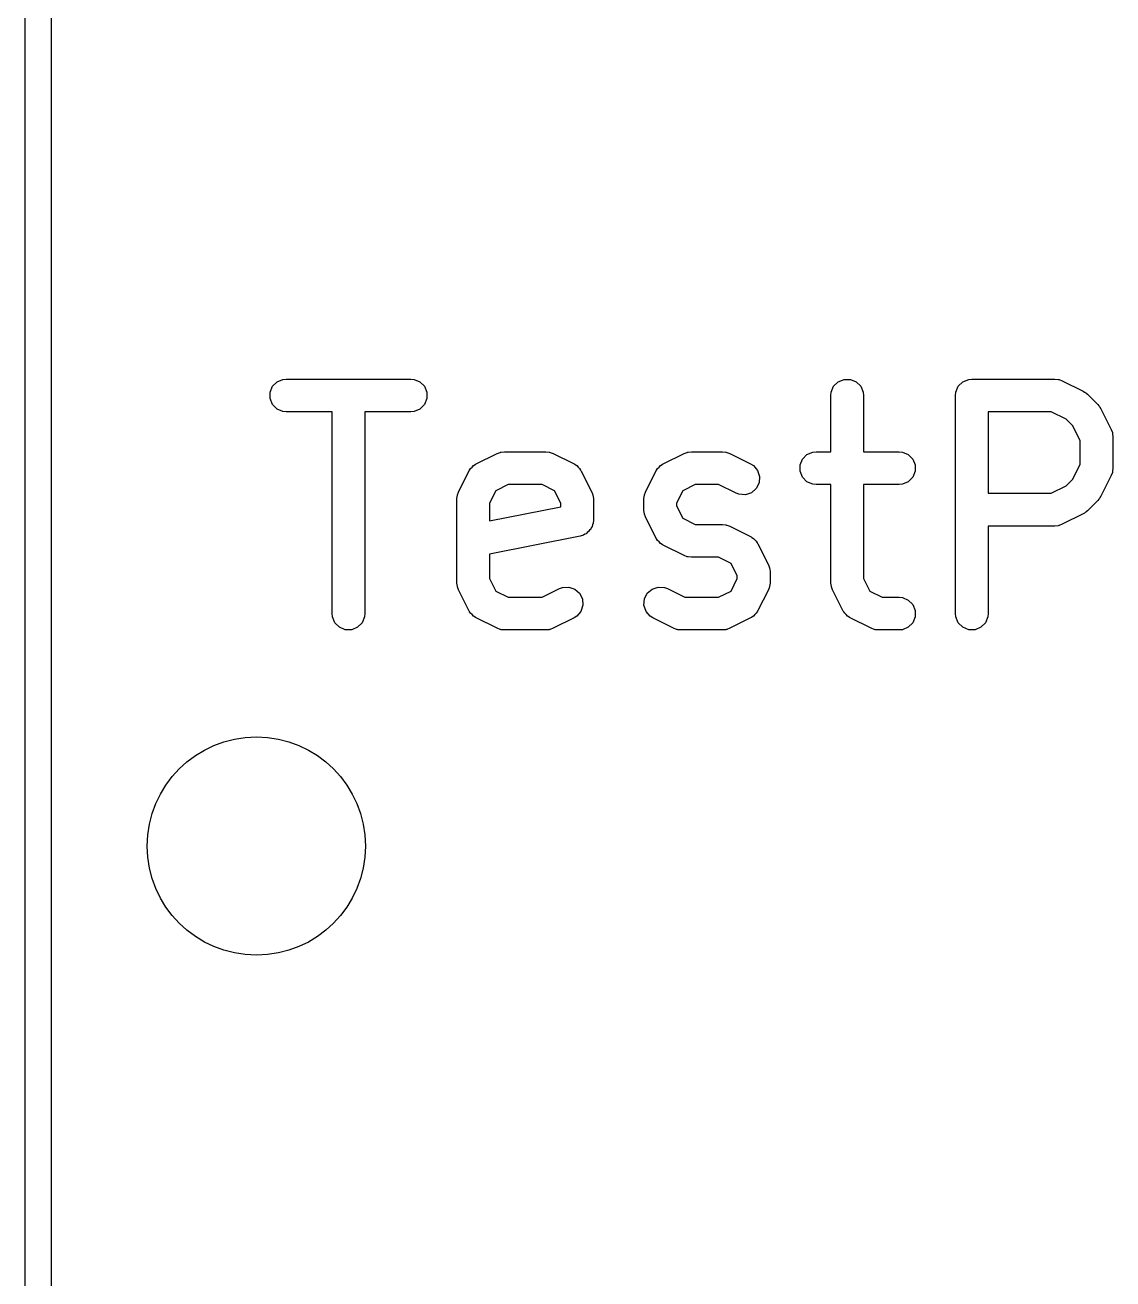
# Model space of a CAD drawing. Extents: x 0.58 to 7.69, y -5.21 to -0.56.
# Drawn here: x 5.8539 to 6.0502, y -1.5151 to -1.2889 of the extents above; entities that cross this region are included whole.
import ezdxf

# ---------------------------------------------------------------- set-up
doc = ezdxf.new("R2010")
doc.units = 0
doc.header["$MEASUREMENT"] = 0
doc.layers.add('BLACK', color=7, linetype='CONTINUOUS')

msp = doc.modelspace()

# ---------------------------------------------------------------- linework, layer by layer
at = {"layer": 'BLACK', "linetype": 'CONTINUOUS'}
for p, q in [((5.85866, -1.11024), (5.85866, -1.56693)), ((5.85394, -1.56457), (5.85394, -1.1126)), ((5.89815, -1.35513), (5.89859, -1.35406)), ((5.89859, -1.35406), (5.89941, -1.35325)), ((5.89941, -1.35325), (5.90047, -1.35281)), ((5.90047, -1.35281), (5.90105, -1.35275)), ((5.90105, -1.35275), (5.92355, -1.35275)), ((5.92355, -1.35275), (5.92412, -1.35281)), ((5.92412, -1.35281), (5.92519, -1.35325)), ((5.92519, -1.35325), (5.926, -1.35406)), ((5.926, -1.35406), (5.92644, -1.35513)), ((5.99939, -1.35513), (5.99983, -1.35406)), ((5.99983, -1.35406), (6.00065, -1.35325)), ((6.00065, -1.35325), (6.00171, -1.35281)), ((6.00171, -1.35281), (6.00286, -1.35281)), ((6.00286, -1.35281), (6.00393, -1.35325)), ((6.00393, -1.35325), (6.00474, -1.35406)), ((6.00474, -1.35406), (6.00518, -1.35513)), ((6.02189, -1.35513), (6.02233, -1.35406)), ((6.02233, -1.35406), (6.02314, -1.35325)), ((6.02314, -1.35325), (6.02421, -1.35281)), ((6.02421, -1.35281), (6.02478, -1.35275)), ((6.02478, -1.35275), (6.03978, -1.35275)), ((6.03978, -1.35275), (6.04036, -1.35281)), ((6.04036, -1.35281), (6.04046, -1.35285)), ((6.04046, -1.35285), (6.04056, -1.35285)), ((6.04056, -1.35285), (6.0411, -1.35306)), ((6.0411, -1.35306), (6.04485, -1.35494)), ((6.04485, -1.35494), (6.0451, -1.35509)), ((5.89815, -1.35628), (5.89815, -1.35513)), ((5.89859, -1.35734), (5.89815, -1.35628)), ((5.92644, -1.35628), (5.926, -1.35734)), ((5.92644, -1.35513), (5.92644, -1.35628)), ((5.99933, -1.3557), (5.99939, -1.35513)), ((5.99933, -1.36587), (5.99933, -1.3557)), ((6.00518, -1.35513), (6.00524, -1.3557)), ((6.00524, -1.3557), (6.00524, -1.36587)), ((6.02183, -1.3557), (6.02189, -1.35513)), ((6.02183, -1.39507), (6.02183, -1.3557)), ((6.0451, -1.35509), (6.04517, -1.35512)), ((6.04517, -1.35512), (6.04525, -1.35519)), ((6.04525, -1.35519), (6.04534, -1.35524)), ((6.04534, -1.35524), (6.04539, -1.3553)), ((6.04539, -1.3553), (6.04562, -1.35549)), ((6.04562, -1.35549), (6.04749, -1.35736)), ((5.89941, -1.35816), (5.89859, -1.35734)), ((5.90047, -1.3586), (5.89941, -1.35816)), ((5.90105, -1.35865), (5.90047, -1.3586)), ((5.90935, -1.35865), (5.90105, -1.35865)), ((5.90935, -1.39507), (5.90935, -1.35865)), ((5.92355, -1.35865), (5.91525, -1.35865)), ((5.91525, -1.35865), (5.91525, -1.39507)), ((5.92412, -1.3586), (5.92355, -1.35865)), ((5.92519, -1.35816), (5.92412, -1.3586)), ((5.926, -1.35734), (5.92519, -1.35816)), ((6.03909, -1.35865), (6.02774, -1.35865)), ((6.02774, -1.35865), (6.02774, -1.37337)), ((6.04178, -1.36), (6.03909, -1.35865)), ((6.04749, -1.35736), (6.04768, -1.35759)), ((6.04768, -1.35759), (6.04774, -1.35764)), ((6.04774, -1.35764), (6.0478, -1.35773)), ((6.0478, -1.35773), (6.04786, -1.35781)), ((6.04786, -1.35781), (6.04789, -1.35788)), ((6.04789, -1.35788), (6.04805, -1.35813)), ((6.04805, -1.35813), (6.04992, -1.36188)), ((6.04298, -1.3612), (6.04178, -1.36)), ((6.04433, -1.3639), (6.04298, -1.3612)), ((6.04433, -1.36813), (6.04433, -1.3639)), ((6.04992, -1.36188), (6.05013, -1.36242)), ((6.05013, -1.36242), (6.05014, -1.36253)), ((6.05014, -1.36253), (6.05018, -1.36262)), ((6.05018, -1.36262), (6.05023, -1.3632)), ((6.05023, -1.3632), (6.05023, -1.36882)), ((5.93535, -1.36806), (5.9391, -1.36618)), ((5.9391, -1.36618), (5.93964, -1.36598)), ((5.93964, -1.36598), (5.93975, -1.36597)), ((5.93975, -1.36597), (5.93984, -1.36593)), ((5.93984, -1.36593), (5.94042, -1.36587)), ((5.94042, -1.36587), (5.94792, -1.36587)), ((5.94792, -1.36587), (5.9485, -1.36593)), ((5.9485, -1.36593), (5.94859, -1.36597)), ((5.94859, -1.36597), (5.9487, -1.36598)), ((5.9487, -1.36598), (5.94924, -1.36618)), ((5.94924, -1.36618), (5.95299, -1.36806)), ((5.9691, -1.36806), (5.97285, -1.36618)), ((5.97285, -1.36618), (5.97339, -1.36598)), ((5.97339, -1.36598), (5.97349, -1.36597)), ((5.97349, -1.36597), (5.97359, -1.36593)), ((5.97359, -1.36593), (5.97417, -1.36587)), ((5.97417, -1.36587), (5.97979, -1.36587)), ((5.97979, -1.36587), (5.98037, -1.36593)), ((5.98037, -1.36593), (5.98046, -1.36597)), ((5.98046, -1.36597), (5.98057, -1.36598)), ((5.98057, -1.36598), (5.98111, -1.36618)), ((5.98111, -1.36618), (5.98486, -1.36806)), ((5.99502, -1.36637), (5.99609, -1.36593)), ((5.99609, -1.36593), (5.99666, -1.36587)), ((5.99666, -1.36587), (5.99933, -1.36587)), ((6.00524, -1.36587), (6.01166, -1.36587)), ((6.01166, -1.36587), (6.01224, -1.36593)), ((6.01224, -1.36593), (6.0133, -1.36637)), ((5.93462, -1.36865), (5.93486, -1.36837)), ((5.93486, -1.36837), (5.93515, -1.36818)), ((5.93515, -1.36818), (5.93521, -1.36813)), ((5.93521, -1.36813), (5.93525, -1.36812)), ((5.93525, -1.36812), (5.93535, -1.36806)), ((5.95299, -1.36806), (5.95309, -1.36812)), ((5.95309, -1.36812), (5.95313, -1.36813)), ((5.95313, -1.36813), (5.95319, -1.36818)), ((5.95319, -1.36818), (5.95348, -1.36837)), ((5.95348, -1.36837), (5.95372, -1.36865)), ((5.96836, -1.36865), (5.96861, -1.36837)), ((5.96861, -1.36837), (5.9689, -1.36818)), ((5.9689, -1.36818), (5.96895, -1.36813)), ((5.96895, -1.36813), (5.969, -1.36812)), ((5.969, -1.36812), (5.9691, -1.36806)), ((5.98486, -1.36806), (5.98535, -1.36837)), ((5.98535, -1.36837), (5.9861, -1.36924)), ((5.99377, -1.36825), (5.99421, -1.36718)), ((5.99377, -1.3694), (5.99377, -1.36825)), ((5.99421, -1.36718), (5.99502, -1.36637)), ((6.0133, -1.36637), (6.01412, -1.36718)), ((6.01412, -1.36718), (6.01456, -1.36825)), ((6.01456, -1.36825), (6.01456, -1.3694)), ((6.04298, -1.37083), (6.04433, -1.36813)), ((5.93215, -1.37313), (5.93403, -1.36938)), ((5.93403, -1.36938), (5.93409, -1.36928)), ((5.93409, -1.36928), (5.93411, -1.36924)), ((5.93411, -1.36924), (5.93415, -1.36918)), ((5.93415, -1.36918), (5.93434, -1.36889)), ((5.93434, -1.36889), (5.93462, -1.36865)), ((5.95372, -1.36865), (5.954, -1.36889)), ((5.954, -1.36889), (5.95418, -1.36918)), ((5.95418, -1.36918), (5.95423, -1.36924)), ((5.95423, -1.36924), (5.95425, -1.36928)), ((5.95425, -1.36928), (5.95431, -1.36938)), ((5.95431, -1.36938), (5.95618, -1.37313)), ((5.9659, -1.37313), (5.96778, -1.36938)), ((5.96778, -1.36938), (5.96784, -1.36928)), ((5.96784, -1.36928), (5.96785, -1.36924)), ((5.96785, -1.36924), (5.9679, -1.36918)), ((5.9679, -1.36918), (5.96808, -1.36889)), ((5.96808, -1.36889), (5.96836, -1.36865)), ((5.9861, -1.36924), (5.98647, -1.37033)), ((5.98647, -1.37033), (5.98639, -1.37148)), ((5.99421, -1.37047), (5.99377, -1.3694)), ((5.99502, -1.37128), (5.99421, -1.37047)), ((6.01412, -1.37047), (6.0133, -1.37128)), ((6.01456, -1.3694), (6.01412, -1.37047)), ((6.04178, -1.37202), (6.04298, -1.37083)), ((6.04992, -1.37015), (6.04805, -1.37389)), ((6.05013, -1.3696), (6.04992, -1.37015)), ((6.05014, -1.3695), (6.05013, -1.3696)), ((6.05018, -1.3694), (6.05014, -1.3695)), ((6.05023, -1.36882), (6.05018, -1.3694)), ((5.93887, -1.3729), (5.93775, -1.37515)), ((5.94112, -1.37178), (5.93887, -1.3729)), ((5.94722, -1.37178), (5.94112, -1.37178)), ((5.94947, -1.3729), (5.94722, -1.37178)), ((5.95059, -1.37515), (5.94947, -1.3729)), ((5.97262, -1.3729), (5.97149, -1.37515)), ((5.97486, -1.37178), (5.97262, -1.3729)), ((5.97909, -1.37178), (5.97486, -1.37178)), ((5.98222, -1.37334), (5.97909, -1.37178)), ((5.98587, -1.37251), (5.985, -1.37326)), ((5.98639, -1.37148), (5.98587, -1.37251)), ((5.99609, -1.37172), (5.99502, -1.37128)), ((5.99666, -1.37178), (5.99609, -1.37172)), ((5.99933, -1.37178), (5.99666, -1.37178)), ((5.99933, -1.38945), (5.99933, -1.37178)), ((6.01166, -1.37178), (6.00524, -1.37178)), ((6.00524, -1.37178), (6.00524, -1.38875)), ((6.01224, -1.37172), (6.01166, -1.37178)), ((6.0133, -1.37128), (6.01224, -1.37172)), ((6.03909, -1.37337), (6.04178, -1.37202)), ((5.93184, -1.37445), (5.9319, -1.37387)), ((5.93184, -1.38945), (5.93184, -1.37445)), ((5.9319, -1.37387), (5.93194, -1.37378)), ((5.93194, -1.37378), (5.93195, -1.37367)), ((5.93195, -1.37367), (5.93215, -1.37313)), ((5.93775, -1.37515), (5.93775, -1.37835)), ((5.95059, -1.37578), (5.95059, -1.37515)), ((5.95618, -1.37313), (5.95639, -1.37367)), ((5.95639, -1.37367), (5.9564, -1.37378)), ((5.9564, -1.37378), (5.95644, -1.37387)), ((5.95644, -1.37387), (5.9565, -1.37445)), ((5.9565, -1.37445), (5.9565, -1.3782)), ((5.96559, -1.37445), (5.96565, -1.37387)), ((5.96559, -1.37632), (5.96559, -1.37445)), ((5.96565, -1.37387), (5.96569, -1.37378)), ((5.96569, -1.37367), (5.9659, -1.37313)), ((5.96569, -1.37378), (5.96569, -1.37367)), ((5.97149, -1.37515), (5.97149, -1.37563)), ((5.98276, -1.37355), (5.98222, -1.37334)), ((5.98391, -1.37363), (5.98276, -1.37355)), ((5.985, -1.37326), (5.98391, -1.37363)), ((6.02774, -1.37337), (6.03909, -1.37337)), ((6.04749, -1.37466), (6.04562, -1.37654)), ((6.04768, -1.37444), (6.04749, -1.37466)), ((6.04774, -1.37438), (6.04768, -1.37444)), ((6.0478, -1.3743), (6.04774, -1.37438)), ((6.04786, -1.37421), (6.0478, -1.3743)), ((6.04789, -1.37414), (6.04786, -1.37421)), ((6.04805, -1.37389), (6.04789, -1.37414)), ((5.93775, -1.37835), (5.95059, -1.37578)), ((5.96565, -1.3769), (5.96559, -1.37632)), ((5.96569, -1.377), (5.96565, -1.3769)), ((5.96569, -1.3771), (5.96569, -1.377)), ((5.9659, -1.37764), (5.96569, -1.3771)), ((5.97149, -1.37563), (5.97262, -1.37787)), ((6.04485, -1.37709), (6.0411, -1.37896)), ((6.0451, -1.37693), (6.04485, -1.37709)), ((6.04517, -1.3769), (6.0451, -1.37693)), ((6.04525, -1.37684), (6.04517, -1.3769)), ((6.04534, -1.37678), (6.04525, -1.37684)), ((6.04539, -1.37672), (6.04534, -1.37678)), ((6.04562, -1.37654), (6.04539, -1.37672)), ((5.956, -1.37984), (5.95579, -1.38004)), ((5.95611, -1.37957), (5.956, -1.37984)), ((5.95627, -1.37933), (5.95611, -1.37957)), ((5.95633, -1.37904), (5.95627, -1.37933)), ((5.95644, -1.37877), (5.95633, -1.37904)), ((5.9565, -1.3782), (5.95644, -1.37877)), ((5.96778, -1.38139), (5.9659, -1.37764)), ((5.97262, -1.37787), (5.97486, -1.379)), ((5.97486, -1.379), (5.97979, -1.379)), ((5.97979, -1.379), (5.98037, -1.37905)), ((5.98037, -1.37905), (5.98046, -1.37909)), ((5.98046, -1.37909), (5.98057, -1.3791)), ((5.98057, -1.3791), (5.98111, -1.37931)), ((5.98111, -1.37931), (5.98486, -1.38118)), ((6.03978, -1.37928), (6.02774, -1.37928)), ((6.02774, -1.37928), (6.02774, -1.39507)), ((6.04036, -1.37922), (6.03978, -1.37928)), ((6.04046, -1.37918), (6.04036, -1.37922)), ((6.04056, -1.37917), (6.04046, -1.37918)), ((6.0411, -1.37896), (6.04056, -1.37917)), ((5.95412, -1.38109), (5.93775, -1.38437)), ((5.95468, -1.38093), (5.95412, -1.38109)), ((5.95492, -1.38076), (5.95468, -1.38093)), ((5.95518, -1.38065), (5.95492, -1.38076)), ((5.95539, -1.38045), (5.95518, -1.38065)), ((5.95563, -1.38028), (5.95539, -1.38045)), ((5.95579, -1.38004), (5.95563, -1.38028)), ((5.96784, -1.38149), (5.96778, -1.38139)), ((5.96785, -1.38154), (5.96784, -1.38149)), ((5.9679, -1.38159), (5.96785, -1.38154)), ((5.96808, -1.38188), (5.9679, -1.38159)), ((5.96836, -1.38213), (5.96808, -1.38188)), ((5.96861, -1.38241), (5.96836, -1.38213)), ((5.98486, -1.38118), (5.98496, -1.38124)), ((5.98496, -1.38124), (5.985, -1.38126)), ((5.985, -1.38126), (5.98506, -1.38131)), ((5.98506, -1.38131), (5.98535, -1.38149)), ((5.98535, -1.38149), (5.98559, -1.38177)), ((5.98559, -1.38177), (5.98587, -1.38201)), ((5.98587, -1.38201), (5.98606, -1.3823)), ((5.93775, -1.38437), (5.93775, -1.38875)), ((5.9689, -1.38259), (5.96861, -1.38241)), ((5.96895, -1.38264), (5.9689, -1.38259)), ((5.969, -1.38265), (5.96895, -1.38264)), ((5.9691, -1.38271), (5.969, -1.38265)), ((5.97285, -1.38459), (5.9691, -1.38271)), ((5.98606, -1.3823), (5.9861, -1.38236)), ((5.9861, -1.38236), (5.98612, -1.38241)), ((5.98612, -1.38241), (5.98618, -1.3825)), ((5.98618, -1.3825), (5.98806, -1.38625)), ((5.97339, -1.3848), (5.97285, -1.38459)), ((5.97349, -1.3848), (5.97339, -1.3848)), ((5.97359, -1.38484), (5.97349, -1.3848)), ((5.97417, -1.3849), (5.97359, -1.38484)), ((5.97909, -1.3849), (5.97417, -1.3849)), ((5.98134, -1.38602), (5.97909, -1.3849)), ((5.98246, -1.38827), (5.98134, -1.38602)), ((5.98806, -1.38625), (5.98826, -1.38679)), ((5.93775, -1.38875), (5.93887, -1.391)), ((5.98134, -1.391), (5.98246, -1.38875)), ((5.98246, -1.38875), (5.98246, -1.38827)), ((5.98826, -1.38679), (5.98827, -1.3869)), ((5.98827, -1.3869), (5.98831, -1.387)), ((5.98831, -1.387), (5.98837, -1.38757)), ((5.98837, -1.38757), (5.98837, -1.38945)), ((6.00524, -1.38875), (6.00636, -1.391)), ((5.9319, -1.39002), (5.93184, -1.38945)), ((5.93194, -1.39012), (5.9319, -1.39002)), ((5.93195, -1.39023), (5.93194, -1.39012)), ((5.93215, -1.39077), (5.93195, -1.39023)), ((5.93403, -1.39452), (5.93215, -1.39077)), ((5.93887, -1.391), (5.94112, -1.39212)), ((5.94722, -1.39212), (5.95035, -1.39056)), ((5.95035, -1.39056), (5.95089, -1.39035)), ((5.95089, -1.39035), (5.95204, -1.39027)), ((5.95204, -1.39027), (5.95313, -1.39063)), ((5.95313, -1.39063), (5.954, -1.39139)), ((5.96621, -1.39139), (5.96708, -1.39063)), ((5.96708, -1.39063), (5.96817, -1.39027)), ((5.96817, -1.39027), (5.96932, -1.39035)), ((5.96932, -1.39035), (5.96986, -1.39056)), ((5.96986, -1.39056), (5.97299, -1.39212)), ((5.97909, -1.39212), (5.98134, -1.391)), ((5.98806, -1.39077), (5.98618, -1.39452)), ((5.98826, -1.39023), (5.98806, -1.39077)), ((5.98827, -1.39012), (5.98826, -1.39023)), ((5.98831, -1.39002), (5.98827, -1.39012)), ((5.98837, -1.38945), (5.98831, -1.39002)), ((5.99939, -1.39002), (5.99933, -1.38945)), ((5.99943, -1.39012), (5.99939, -1.39002)), ((5.99944, -1.39023), (5.99943, -1.39012)), ((5.99965, -1.39077), (5.99944, -1.39023)), ((6.00152, -1.39452), (5.99965, -1.39077)), ((6.00636, -1.391), (6.00861, -1.39212)), ((5.94112, -1.39212), (5.94722, -1.39212)), ((5.954, -1.39139), (5.95452, -1.39242)), ((5.95452, -1.39242), (5.9546, -1.39357)), ((5.96561, -1.39357), (5.96569, -1.39242)), ((5.96569, -1.39242), (5.96621, -1.39139)), ((5.97299, -1.39212), (5.97909, -1.39212)), ((6.00861, -1.39212), (6.01166, -1.39212)), ((6.01166, -1.39212), (6.01224, -1.39218)), ((6.01224, -1.39218), (6.0133, -1.39262)), ((6.0133, -1.39262), (6.01412, -1.39343)), ((6.01412, -1.39343), (6.01456, -1.3945)), ((5.9094, -1.39565), (5.90935, -1.39507)), ((5.90984, -1.39671), (5.9094, -1.39565)), ((5.91519, -1.39565), (5.91475, -1.39671)), ((5.91525, -1.39507), (5.91519, -1.39565)), ((5.93409, -1.39461), (5.93403, -1.39452)), ((5.93411, -1.39466), (5.93409, -1.39461)), ((5.93415, -1.39472), (5.93411, -1.39466)), ((5.93434, -1.39501), (5.93415, -1.39472)), ((5.93462, -1.39525), (5.93434, -1.39501)), ((5.93486, -1.39553), (5.93462, -1.39525)), ((5.93515, -1.39571), (5.93486, -1.39553)), ((5.93521, -1.39576), (5.93515, -1.39571)), ((5.95348, -1.39553), (5.95299, -1.39584)), ((5.95423, -1.39466), (5.95348, -1.39553)), ((5.9546, -1.39357), (5.95423, -1.39466)), ((5.96598, -1.39466), (5.96561, -1.39357)), ((5.96673, -1.39553), (5.96598, -1.39466)), ((5.96722, -1.39584), (5.96673, -1.39553)), ((5.98506, -1.39571), (5.985, -1.39576)), ((5.98535, -1.39553), (5.98506, -1.39571)), ((5.98559, -1.39525), (5.98535, -1.39553)), ((5.98587, -1.39501), (5.98559, -1.39525)), ((5.98606, -1.39472), (5.98587, -1.39501)), ((5.9861, -1.39466), (5.98606, -1.39472)), ((5.98612, -1.39461), (5.9861, -1.39466)), ((5.98618, -1.39452), (5.98612, -1.39461)), ((6.00158, -1.39461), (6.00152, -1.39452)), ((6.0016, -1.39466), (6.00158, -1.39461)), ((6.00165, -1.39472), (6.0016, -1.39466)), ((6.00183, -1.39501), (6.00165, -1.39472)), ((6.00211, -1.39525), (6.00183, -1.39501)), ((6.00235, -1.39553), (6.00211, -1.39525)), ((6.00264, -1.39571), (6.00235, -1.39553)), ((6.0027, -1.39576), (6.00264, -1.39571)), ((6.01456, -1.39565), (6.01412, -1.39671)), ((6.01456, -1.3945), (6.01456, -1.39565)), ((6.02189, -1.39565), (6.02183, -1.39507)), ((6.02233, -1.39671), (6.02189, -1.39565)), ((6.02768, -1.39565), (6.02724, -1.39671)), ((6.02774, -1.39507), (6.02768, -1.39565)), ((5.91066, -1.39753), (5.90984, -1.39671)), ((5.91172, -1.39797), (5.91066, -1.39753)), ((5.91287, -1.39797), (5.91172, -1.39797)), ((5.91394, -1.39753), (5.91287, -1.39797)), ((5.91475, -1.39671), (5.91394, -1.39753)), ((5.93525, -1.39578), (5.93521, -1.39576)), ((5.93535, -1.39584), (5.93525, -1.39578)), ((5.9391, -1.39771), (5.93535, -1.39584)), ((5.93964, -1.39792), (5.9391, -1.39771)), ((5.93975, -1.39793), (5.93964, -1.39792)), ((5.93984, -1.39797), (5.93975, -1.39793)), ((5.94042, -1.39802), (5.93984, -1.39797)), ((5.9485, -1.39797), (5.94792, -1.39802)), ((5.94859, -1.39793), (5.9485, -1.39797)), ((5.9487, -1.39792), (5.94859, -1.39793)), ((5.94924, -1.39771), (5.9487, -1.39792)), ((5.95299, -1.39584), (5.94924, -1.39771)), ((5.97097, -1.39771), (5.96722, -1.39584)), ((5.97151, -1.39792), (5.97097, -1.39771)), ((5.97162, -1.39793), (5.97151, -1.39792)), ((5.97171, -1.39797), (5.97162, -1.39793)), ((5.97229, -1.39802), (5.97171, -1.39797)), ((5.98037, -1.39797), (5.97979, -1.39802)), ((5.98046, -1.39793), (5.98037, -1.39797)), ((5.98057, -1.39792), (5.98046, -1.39793)), ((5.98111, -1.39771), (5.98057, -1.39792)), ((5.98486, -1.39584), (5.98111, -1.39771)), ((5.98496, -1.39578), (5.98486, -1.39584)), ((5.985, -1.39576), (5.98496, -1.39578)), ((6.00275, -1.39578), (6.0027, -1.39576)), ((6.00284, -1.39584), (6.00275, -1.39578)), ((6.00659, -1.39771), (6.00284, -1.39584)), ((6.00713, -1.39792), (6.00659, -1.39771)), ((6.00724, -1.39793), (6.00713, -1.39792)), ((6.00734, -1.39797), (6.00724, -1.39793)), ((6.00791, -1.39802), (6.00734, -1.39797)), ((6.01224, -1.39797), (6.01166, -1.39802)), ((6.0133, -1.39753), (6.01224, -1.39797)), ((6.01412, -1.39671), (6.0133, -1.39753)), ((6.02314, -1.39753), (6.02233, -1.39671)), ((6.02421, -1.39797), (6.02314, -1.39753)), ((6.02536, -1.39797), (6.02421, -1.39797)), ((6.02642, -1.39753), (6.02536, -1.39797)), ((6.02724, -1.39671), (6.02642, -1.39753)), ((5.94792, -1.39802), (5.94042, -1.39802)), ((5.97979, -1.39802), (5.97229, -1.39802)), ((6.01166, -1.39802), (6.00791, -1.39802))]:
    msp.add_line(p, q, dxfattribs=at)
at = {"layer": 'BLACK'}
msp.add_circle((5.89567, -1.43701), 0.01969, dxfattribs=at)

doc.saveas('drawing.dxf')
